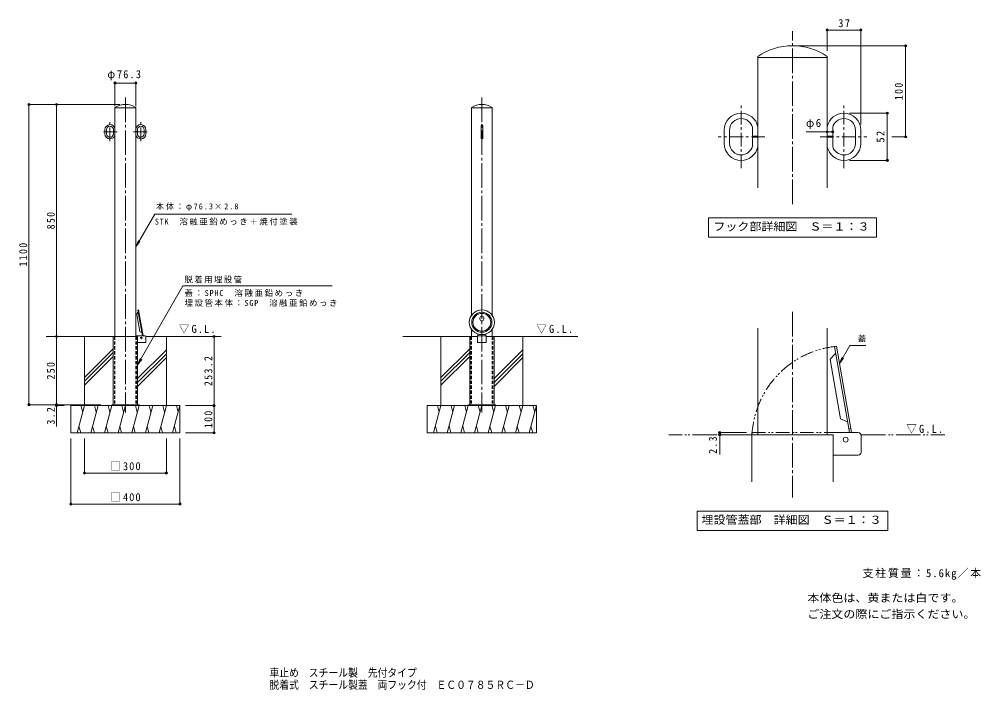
# Model space of a CAD drawing. Units: millimetres at full size, sheet at 1:10, with parts at other scales. Extents: x -1695 to 1828, y -1371 to 1086.
import ezdxf
from ezdxf.enums import TextEntityAlignment as Align

# ---------------------------------------------------------------- set-up
doc = ezdxf.new("R2010")
doc.units = ezdxf.units.MM
doc.header["$LTSCALE"] = 10
doc.header["$PDMODE"] = 32
doc.header["$PDSIZE"] = 8
for name, pattern in [('CHAIN1', [8, 5, -1, 1, -1]), ('CHAIN2', [12, 9, -1, 1, -1]), ('DASHED1', [1.8, 1.2, -0.6]), ('DOUBLE_CHAIN1', [8.8, 5, -1, 0.6, -0.6, 0.6, -1]), ('DOUBLE_CHAIN2', [12.8, 9, -1, 0.6, -0.6, 0.6, -1])]:
    doc.linetypes.add(name, pattern=pattern)
for name, color, linetype, lineweight in [('3-0', 7, 'CHAIN2', 9), ('3-1', 4, 'Continuous', 9), ('3-2', 3, 'Continuous', 9), ('3-4', 7, 'Continuous', 9), ('3-5', 7, 'Continuous', 9), ('3-6', 6, 'DOUBLE_CHAIN2', 5), ('3-A', 7, 'CHAIN1', 9), ('C-0', 7, 'CHAIN2', 9), ('C-1', 2, 'Continuous', 9), ('C-2', 3, 'Continuous', 9), ('C-4', 7, 'Continuous', 9), ('C-5', 7, 'Continuous', 9), ('C-6', 6, 'Continuous', 5), ('C-A', 7, 'CHAIN1', 9)]:
    doc.layers.add(name, color=color, linetype=linetype, lineweight=lineweight)
doc.layers.add('F-5_F-5ﾚｲﾔ', color=2, linetype='Continuous')
doc.styles.add('ＭＳ ゴシック', font='')
doc.styles.get('ＭＳ ゴシック').set_extended_font_data('MS Gothic')

msp = doc.modelspace()

# ---------------------------------------------------------------- linework, layer by layer
at = {"layer": '3-0'}
for p, q in [((1138.35, 407.91), (1138.35, 1041.31)), ((1138.35, 13.19), (1138.35, -666.48))]:
    msp.add_line(p, q, dxfattribs=at)
at = {"layer": '3-1'}
for p, q in [((1296.14, -138.99), (1275.99, -159.13)), ((1299.17, -112.04), (1291.62, -113.37)), ((1291.62, -113.37), (1347.22, -428.68)), ((1299.17, -112.04), (1355, -428.68)), ((1340.36, -389.77), (1314.54, -377.73)), ((1352.42, -414.05), (1344.87, -415.38))]:
    msp.add_line(p, q, dxfattribs=at)
at = {"layer": '3-1', "linetype": 'DOUBLE_CHAIN1'}
for p, q in [((989.8, -428.68), (1310.64, -428.68)), ((989.8, -428.68), (989.8, -436.34)), ((989.8, -436.34), (1286.9, -436.34))]:
    msp.add_line(p, q, dxfattribs=at)
at = {"layer": '3-1', "color": 2}
for p, q in [((989.8, -436.34), (989.8, -608.92)), ((989.8, -436.34), (1286.9, -436.34)), ((1265.52, -428.68), (1379.18, -428.68)), ((1286.9, -436.34), (1286.9, -608.92)), ((1389.85, -500.76), (1389.85, -438.68)), ((1379.27, -511.34), (1286.9, -511.34))]:
    msp.add_line(p, q, dxfattribs=at)
at = {"layer": '3-1'}
msp.add_lwpolyline([(1275.99, -159.13), (1276.27, -160.7), (1314.54, -377.73)], dxfattribs=at)
msp.add_circle((1333.18, -454.68), 9, dxfattribs=at)
at = {"layer": '3-1', "linetype": 'DOUBLE_CHAIN1'}
msp.add_arc((1333.18, -454.68), 343.82, 95.66313, 176.94379, dxfattribs=at)
at = {"layer": '3-1', "color": 2}
for centre, start, end in [((1379.1, -439.34), 0.47024, 89.52976), ((1379.18, -500.68), 270.47024, 359.52976)]:
    msp.add_arc(centre, 10.67, start, end, dxfattribs=at)
at = {"layer": '3-2'}
for p, q in [((1011.18, 468.36), (1011.18, 949.5)), ((1011.18, 945.03), (1265.52, 945.03)), ((1265.52, 468.36), (1265.52, 949.5)), ((887.85, 630.64), (887.85, 679.42)), ((907.85, 630.64), (907.85, 679.42)), ((991.18, 656.69), (991.18, 689.5)), ((1285.52, 656.69), (1285.52, 689.5)), ((1368.85, 630.64), (1368.85, 679.42)), ((1388.85, 630.64), (1388.85, 679.42)), ((1011.18, 656.69), (991.18, 656.69)), ((991.18, 653.36), (991.18, 620.55)), ((1011.18, 653.36), (991.18, 653.36)), ((1265.52, 656.69), (1285.52, 656.69)), ((1265.52, 653.36), (1285.52, 653.36)), ((1285.52, 653.36), (1285.52, 620.55)), ((950.13, 588.36), (950.13, 588.39)), ((1326.57, 588.36), (1326.57, 588.39)), ((1011.18, -46.65), (1011.18, -436.34)), ((1265.52, -46.65), (1265.52, -436.34))]:
    msp.add_line(p, q, dxfattribs=at)
for centre, radius, start, end in [((1138.35, 760.89), 227.47, 56.01092, 123.98908), ((950.13, 679.42), 62.28, 90, 180), ((950.13, 679.42), 62.28, 11.35969, 90), ((1326.57, 679.42), 62.28, 90, 168.64031), ((1326.57, 679.42), 62.28, 0, 90), ((950.13, 679.42), 42.28, 90, 180), ((950.13, 679.42), 42.28, 13.79803, 90), ((1326.57, 679.42), 42.28, 90, 166.20197), ((1326.57, 679.42), 42.28, 0, 90), ((950.13, 630.64), 62.28, 180, 270), ((950.13, 630.64), 42.28, 180, 270), ((950.13, 630.64), 42.28, 270, 346.20197), ((950.13, 630.64), 62.28, 270, 348.64031), ((1326.57, 630.64), 62.28, 191.35969, 270), ((1326.57, 630.64), 42.28, 193.79803, 270), ((1326.57, 630.64), 42.28, 270, 0), ((1326.57, 630.64), 62.28, 270, 0)]:
    msp.add_arc(centre, radius, start, end, dxfattribs=at)
at = {"layer": '3-4'}
for p, q in [((1265.52, 1049.16), (1265.52, 969.5)), ((1388.85, 1046.16), (1265.52, 1046.16)), ((1388.85, 1049.16), (1388.85, 699.42)), ((1555.89, 988.36), (1158.35, 988.36)), ((1552.89, 988.36), (1552.89, 655.03)), ((1488.65, 741.69), (1346.57, 741.69)), ((1485.65, 568.36), (1485.65, 741.69)), ((1265.52, 673.02), (1188.81, 673.02)), ((1285.52, 673.02), (1265.52, 673.02)), ((1555.89, 655.03), (1502.89, 655.03)), ((1488.65, 568.36), (1346.57, 568.36)), ((868.55, -428.68), (969.8, -428.68)), ((868.55, -436.34), (969.85, -436.34)), ((871.55, -428.68), (871.55, -508.41))]:
    msp.add_line(p, q, dxfattribs=at)
for p in [(1265.52, 1046.16), (1388.85, 1046.16), (1552.89, 988.36), (1485.65, 741.69), (1265.52, 673.02), (1285.52, 673.02), (1552.89, 655.03), (1485.65, 568.36), (871.55, -428.68), (871.55, -436.34)]:
    msp.add_point(p, dxfattribs=at)
at = {"layer": '3-5'}
for p, q in [((830.35, 357.55), (1446.35, 357.55)), ((830.35, 357.55), (830.35, 287.55)), ((1446.35, 357.55), (1446.35, 287.55)), ((830.35, 287.55), (1446.35, 287.55)), ((1310.38, -175.62), (1348.78, -109.1)), ((1348.78, -109.1), (1407.15, -109.1)), ((1310.38, -175.62), (1319.95, -152.52)), ((1310.38, -175.62), (1325.6, -155.78)), ((788.78, -716.84), (788.78, -786.84)), ((788.78, -716.84), (1487.92, -716.84)), ((1487.92, -716.84), (1487.92, -786.84)), ((788.78, -786.84), (1487.92, -786.84))]:
    msp.add_line(p, q, dxfattribs=at)
at = {"layer": '3-6'}
for p, q in [((989.8, -436.34), (685.11, -436.34)), ((1389.59, -436.34), (1696.87, -436.34))]:
    msp.add_line(p, q, dxfattribs=at)
at = {"layer": '3-A'}
for p, q in [((950.13, 539.96), (950.13, 770.1)), ((1326.57, 539.96), (1326.57, 770.1)), ((1037.42, 655.03), (866.38, 655.03)), ((1239.28, 655.03), (1410.33, 655.03))]:
    msp.add_line(p, q, dxfattribs=at)
at = {"layer": 'C-0'}
for p, q in [((-1306.34, 798.48), (-1306.34, -354.72)), ((0, 798.48), (0, -354.72))]:
    msp.add_line(p, q, dxfattribs=at)
at = {"layer": 'C-1', "color": 4}
for p, q in [((-1259.01, 12.68), (-1265.05, 6.64)), ((-1258.1, 20.77), (-1260.36, 20.37)), ((-1260.36, 20.37), (-1243.72, -74.02)), ((-1258.1, 20.77), (-1241.38, -74.02)), ((-7, -12.73), (-7, -8.73)), ((7, -8.73), (7, -12.73)), ((-1245.74, -62.55), (-1253.49, -58.94)), ((-1242.12, -69.84), (-1244.39, -70.24)), ((-15, -67.29), (-15, -74.02)), ((15, -67.29), (15, -74.02))]:
    msp.add_line(p, q, dxfattribs=at)
at = {"layer": 'C-1'}
for p, q in [((-1350.91, -76.52), (-1261.78, -76.52)), ((-1350.91, -76.52), (-1350.91, -326.52)), ((-1268.19, -74.02), (-1234.09, -74.02)), ((-1261.78, -76.52), (-1261.78, -326.52)), ((-1234.07, -99.02), (-1261.78, -99.02)), ((-1230.89, -95.85), (-1230.89, -77.22)), ((-44.56, -76.52), (-44.56, -326.52)), ((-44.56, -76.52), (-16.3, -76.52)), ((-16.3, -74.02), (-16.3, -99.02)), ((16.3, -99.02), (-16.3, -99.02)), ((16.3, -76.52), (44.56, -76.52)), ((44.56, -76.52), (44.56, -326.52)), ((-1318.34, -326.52), (-1318.34, -329.72)), ((-1294.34, -326.52), (-1294.34, -329.72)), ((-1256.34, -326.52), (-1256.34, -329.72)), ((-12, -326.52), (-12, -329.72)), ((12, -326.52), (12, -329.72)), ((50, -326.52), (50, -329.72))]:
    msp.add_line(p, q, dxfattribs=at)
at = {"layer": 'C-1', "linetype": 'DASHED1'}
for p, q in [((-1346.89, -76.52), (-1346.89, -326.52)), ((-1265.79, -76.52), (-1265.79, -326.52)), ((-40.55, -76.52), (-40.55, -326.52)), ((40.55, -76.52), (40.55, -326.52))]:
    msp.add_line(p, q, dxfattribs=at)
at = {"layer": 'C-1', "color": 4}
msp.add_lwpolyline([(-1265.05, 6.64), (-1264.97, 6.17), (-1253.49, -58.94)], dxfattribs=at)
at = {"layer": 'C-1'}
for points in [[(-16.3, -74.02), (16.3, -74.02), (16.3, -99.02)], [(-1256.34, -326.52), (-1356.34, -326.52), (-1356.34, -329.72)], [(50, -326.52), (-50, -326.52), (-50, -329.72)]]:
    msp.add_lwpolyline(points, dxfattribs=at)
at = {"layer": 'C-1', "color": 4}
msp.add_circle((-1247.89, -82.02), 2.7, dxfattribs=at)
for centre, start, end in [((0, -8.73), 90, 180), ((0, -12.73), 180, 270), ((0, -8.73), 0, 90), ((0, -12.73), 270, 0)]:
    msp.add_arc(centre, 7, start, end, dxfattribs=at)
at = {"layer": 'C-1'}
for centre, start, end in [((-1234.09, -77.22), 0, 90), ((-1234.09, -95.82), 270.47024, 359.52976)]:
    msp.add_arc(centre, 3.2, start, end, dxfattribs=at)
at = {"layer": 'C-1', "color": 4}
for major_axis in [(46, 0), (37, 0), (32.82, 0)]:
    msp.add_ellipse((0, -24.5), major_axis=major_axis, ratio=0.984, dxfattribs=at)
at = {"layer": 'C-2'}
for p, q in [((-1344.49, 761.82), (-1344.49, -76.52)), ((-1268.19, 760.48), (-1344.49, 760.48)), ((-1268.19, 761.82), (-1268.19, -76.52)), ((-38.15, 0.79), (-38.15, 761.82)), ((-38.15, 760.48), (38.15, 760.48)), ((38.15, 0.79), (38.15, 761.82)), ((-1381.49, 666.16), (-1381.49, 680.79)), ((-1375.49, 666.16), (-1375.49, 680.79)), ((-1350.49, 673.98), (-1350.49, 683.82)), ((-1344.49, 673.98), (-1350.49, 673.98)), ((-1350.49, 672.98), (-1350.49, 663.13)), ((-1344.49, 672.98), (-1350.49, 672.98)), ((-1268.19, 673.98), (-1262.19, 673.98)), ((-1268.19, 672.98), (-1262.19, 672.98)), ((-1262.19, 673.98), (-1262.19, 683.82)), ((-1262.19, 672.98), (-1262.19, 663.13)), ((-1237.19, 666.16), (-1237.19, 680.79)), ((-1231.19, 666.16), (-1231.19, 680.79)), ((-2.84, 650.48), (-2.84, 696.48)), ((3.16, 650.48), (3.16, 696.48)), ((-1362.81, 653.48), (-1362.81, 653.49)), ((-1249.88, 653.48), (-1249.88, 653.49)), ((-38.15, -76.52), (-38.15, -49.79)), ((38.15, -76.52), (38.15, -49.79))]:
    msp.add_line(p, q, dxfattribs=at)
at = {"layer": 'C-2', "linetype": 'DASHED1'}
for p, q in [((-1344.49, -76.52), (-1344.49, -326.52)), ((-1268.19, -76.52), (-1268.19, -326.52)), ((-38.15, -76.52), (-38.15, -326.52)), ((38.15, -76.52), (38.15, -326.52))]:
    msp.add_line(p, q, dxfattribs=at)
at = {"layer": 'C-2'}
for centre, radius, start, end in [((-1306.34, 705.23), 68.24, 56.01092, 123.98908), ((0, 705.23), 68.24, 56.01092, 123.98908), ((-1362.81, 680.79), 18.68, 90, 180), ((-1362.81, 680.79), 12.68, 90, 180), ((-1362.81, 680.79), 18.68, 11.35969, 90), ((-1362.81, 680.79), 12.68, 13.79803, 90), ((-1249.88, 680.79), 18.68, 90, 168.64031), ((-1249.88, 680.79), 12.68, 90, 166.20197), ((-1249.88, 680.79), 18.68, 0, 90), ((-1249.88, 680.79), 12.68, 0, 90), ((0.16, 696.48), 3, 90, 180), ((0.16, 696.48), 3, 0, 90), ((-1362.81, 666.16), 18.68, 180, 270), ((-1362.81, 666.16), 12.68, 180, 270), ((-1362.81, 666.16), 12.68, 270, 346.20197), ((-1362.81, 666.16), 18.68, 270, 348.64031), ((-1249.88, 666.16), 18.68, 191.35969, 270), ((-1249.88, 666.16), 12.68, 193.79803, 270), ((-1249.88, 666.16), 12.68, 270, 0), ((-1249.88, 666.16), 18.68, 270, 0), ((0.16, 650.48), 3, 180, 270), ((0.16, 650.48), 3, 270, 0)]:
    msp.add_arc(centre, radius, start, end, dxfattribs=at)
at = {"layer": 'C-4'}
for p, q in [((-1344.49, 854.74), (-1344.49, 767.22)), ((-1344.49, 851.74), (-1268.19, 851.74)), ((-1268.19, 854.74), (-1268.19, 767.22)), ((-1662.96, 773.48), (-1326.34, 773.48)), ((-1659.96, 773.48), (-1659.96, -326.52)), ((-1558.77, 773.48), (-1558.77, -76.52)), ((-1558.77, -76.52), (-1558.77, -406.62)), ((-981.42, -76.52), (-981.42, -329.72)), ((-1662.96, -326.52), (-1396.34, -326.52)), ((-1561.77, -329.72), (-1530.88, -329.72)), ((-978.42, -329.72), (-1086.34, -329.72)), ((-981.42, -329.72), (-981.42, -429.72)), ((-1506.34, -693.62), (-1506.34, -449.72)), ((-1456.34, -580.03), (-1456.34, -449.72)), ((-1156.34, -580.03), (-1156.34, -449.72)), ((-1106.34, -693.62), (-1106.34, -449.72)), ((-978.42, -429.72), (-1086.34, -429.72)), ((-1456.34, -577.03), (-1156.34, -577.03)), ((-1506.34, -690.62), (-1106.34, -690.62))]:
    msp.add_line(p, q, dxfattribs=at)
for p in [(-1344.49, 851.74), (-1268.19, 851.74), (-1659.96, 773.48), (-1558.77, 773.48), (-1558.77, -76.52), (-981.42, -76.52), (-1659.96, -326.52), (-1558.77, -326.52), (-1558.77, -329.72), (-981.42, -329.72), (-981.42, -429.72), (-1456.34, -577.03), (-1156.34, -577.03), (-1506.34, -690.62), (-1106.34, -690.62)]:
    msp.add_point(p, dxfattribs=at)
at = {"layer": 'C-5'}
for p, q in [((-1198.67, 371.88), (-696.17, 371.88)), ((-1268.13, 251.57), (-1252.91, 271.4)), ((-1261.78, -180.67), (-1095.48, 108.95)), ((-548.7, 108.95), (-1095.48, 108.95)), ((-1261.78, -180.67), (-1252.27, -157.55)), ((-1261.78, -180.67), (-1246.61, -160.8))]:
    msp.add_line(p, q, dxfattribs=at)
msp.add_lwpolyline([(-1198.67, 371.88), (-1268.13, 251.57), (-1258.56, 274.67)], dxfattribs=at)
at = {"layer": 'C-6'}
for p, q in [((-1350.91, -76.52), (-1596.17, -76.52)), ((-1456.34, -329.72), (-1456.34, -76.52)), ((-1230.97, -76.52), (-955.32, -76.52)), ((-1156.34, -329.72), (-1156.34, -76.52)), ((-44.56, -76.52), (-289.83, -76.52)), ((-150, -329.72), (-150, -76.52)), ((44.56, -76.52), (351.02, -76.52)), ((150, -329.72), (150, -76.52)), ((-1350.91, -121.28), (-1456.34, -226.72)), ((-1350.91, -135.42), (-1456.34, -240.86)), ((-1156.34, -125.6), (-1261.78, -231.03)), ((-1156.34, -139.74), (-1261.78, -245.17)), ((-44.56, -121.28), (-150, -226.72)), ((-44.56, -135.42), (-150, -240.86)), ((150, -125.6), (44.56, -231.03)), ((150, -139.74), (44.56, -245.17)), ((-1350.91, -149.56), (-1456.34, -255)), ((-1156.34, -153.88), (-1261.78, -259.32)), ((-44.56, -149.56), (-150, -255)), ((150, -153.88), (44.56, -259.32)), ((-1506.34, -329.72), (-1106.34, -329.72)), ((-1506.34, -429.72), (-1506.34, -329.72)), ((-1456.34, -329.72), (-1483.14, -429.72)), ((-1469.39, -329.72), (-1462.87, -354.07)), ((-1406.34, -329.72), (-1433.14, -429.72)), ((-1419.39, -329.72), (-1412.87, -354.07)), ((-1356.34, -329.72), (-1383.14, -429.72)), ((-1369.39, -329.72), (-1362.87, -354.07)), ((-1306.34, -329.72), (-1333.14, -429.72)), ((-1319.39, -329.72), (-1312.87, -354.07)), ((-1256.34, -329.72), (-1283.14, -429.72)), ((-1269.39, -329.72), (-1262.87, -354.07)), ((-1206.34, -329.72), (-1233.14, -429.72)), ((-1219.39, -329.72), (-1212.87, -354.07)), ((-1156.34, -329.72), (-1183.14, -429.72)), ((-1169.39, -329.72), (-1162.87, -354.07)), ((-1106.34, -329.72), (-1133.14, -429.72)), ((-1119.39, -329.72), (-1112.87, -354.07)), ((-1106.34, -429.72), (-1106.34, -329.72)), ((-200, -329.72), (200, -329.72)), ((-200, -429.72), (-200, -329.72)), ((-150, -329.72), (-176.79, -429.72)), ((-163.05, -329.72), (-156.52, -354.07)), ((-100, -329.72), (-126.79, -429.72)), ((-113.05, -329.72), (-106.52, -354.07)), ((-50, -329.72), (-76.79, -429.72)), ((-63.05, -329.72), (-56.52, -354.07)), ((0, -329.72), (-26.79, -429.72)), ((-13.05, -329.72), (-6.52, -354.07)), ((50, -329.72), (23.21, -429.72)), ((36.95, -329.72), (43.48, -354.07)), ((100, -329.72), (73.21, -429.72)), ((86.95, -329.72), (93.48, -354.07)), ((150, -329.72), (123.21, -429.72)), ((136.95, -329.72), (143.48, -354.07)), ((200, -329.72), (173.21, -429.72)), ((186.95, -329.72), (193.48, -354.07)), ((200, -429.72), (200, -329.72)), ((-1470.09, -429.72), (-1476.61, -405.37)), ((-1420.09, -429.72), (-1426.61, -405.37)), ((-1370.09, -429.72), (-1376.61, -405.37)), ((-1320.09, -429.72), (-1326.61, -405.37)), ((-1270.09, -429.72), (-1276.61, -405.37)), ((-1220.09, -429.72), (-1226.61, -405.37)), ((-1170.09, -429.72), (-1176.61, -405.37)), ((-1120.09, -429.72), (-1126.61, -405.37)), ((-163.75, -429.72), (-170.27, -405.37)), ((-113.75, -429.72), (-120.27, -405.37)), ((-63.75, -429.72), (-70.27, -405.37)), ((-13.75, -429.72), (-20.27, -405.37)), ((36.25, -429.72), (29.73, -405.37)), ((86.25, -429.72), (79.73, -405.37)), ((136.25, -429.72), (129.73, -405.37)), ((186.25, -429.72), (179.73, -405.37)), ((-1506.34, -429.72), (-1106.34, -429.72)), ((-200, -429.72), (200, -429.72))]:
    msp.add_line(p, q, dxfattribs=at)
at = {"layer": 'C-A'}
for p, q in [((-1362.81, 638.96), (-1362.81, 708)), ((-1249.88, 638.96), (-1249.88, 708)), ((-1336.62, 673.48), (-1387.94, 673.48)), ((-1276.06, 673.48), (-1224.75, 673.48))]:
    msp.add_line(p, q, dxfattribs=at)

# ---------------------------------------------------------------- texts
at = {"layer": '3-4', "color": 2, "char_height": 29.33, "attachment_point": 7, "style": 'ＭＳ ゴシック'}
for s, insert in [('\\T1.27;\\W0.95;37', (1305.93, 1056.16)), ('\\T1.17;φ6', (1187.8, 683.02))]:
    msp.add_mtext(s, dxfattribs=dict(at, insert=insert))
at = {"layer": '3-4', "color": 2, "char_height": 29.33, "attachment_point": 7, "rotation": 90, "style": 'ＭＳ ゴシック'}
for s, insert in [('\\T1.27;\\W0.9;100', (1542.89, 789.19)), ('\\T1.27;\\W0.95;52', (1475.65, 633.78)), ('\\T1.27;\\W0.9;2.3', (861.55, -506.45))]:
    msp.add_mtext(s, dxfattribs=dict(at, insert=insert))
at = {"layer": '3-5', "color": 2, "style": 'ＭＳ ゴシック', "width": 1.1}
for s, p in [('フック部詳細図\u3000Ｓ＝１：３', (848.35, 302.55)), ('埋設管蓋部\u3000詳細図\u3000Ｓ＝１：３', (804.74, -771.84))]:
    msp.add_text(s, height=29.33, dxfattribs=at).set_placement(p, align=Align.BOTTOM_LEFT)
at = {"layer": '3-5', "style": 'ＭＳ ゴシック'}
msp.add_text('蓋', height=21.99, dxfattribs=at).set_placement((1377.15, -102.43), align=Align.BOTTOM_LEFT)
at = {"layer": '3-5', "color": 2, "insert": (1555.5, -432.26), "char_height": 29.33, "attachment_point": 7, "style": 'ＭＳ ゴシック'}
msp.add_mtext('\\T1.22;\\W0.95;▽G.L.', dxfattribs=at)
at = {"layer": 'C-4', "color": 2, "char_height": 29.33, "attachment_point": 7, "style": 'ＭＳ ゴシック'}
for s, insert in [('\\T1.22;\\W0.95;φ76.3', (-1372.59, 861.74)), ('\\T1.21;\\W0.95;□300', (-1361.34, -567.03)), ('\\T1.21;\\W0.95;□400', (-1361.34, -680.62))]:
    msp.add_mtext(s, dxfattribs=dict(at, insert=insert))
at = {"layer": 'C-4', "color": 2, "char_height": 29.33, "attachment_point": 7, "rotation": 90, "style": 'ＭＳ ゴシック'}
for s, insert in [('\\T1.27;\\W0.9;850', (-1564.77, 315.98)), ('\\T1.28;\\W0.9;1100', (-1665.96, 179.73)), ('\\T1.27;\\W0.9;250', (-1564.77, -234.02)), ('\\T1.28;\\W0.9;253.2', (-987.42, -258.12)), ('\\T1.27;\\W0.9;3.2', (-1564.77, -399.18)), ('\\T1.27;\\W0.9;100', (-987.42, -412.22))]:
    msp.add_mtext(s, dxfattribs=dict(at, insert=insert))
at = {"layer": 'C-5', "color": 2, "style": 'ＭＳ ゴシック', "width": 1.1}
for s, p in [('本体色は、黄または白です。', (1192.64, -1057.84)), ('ご注文の際にご指示ください。', (1192.64, -1117.31))]:
    msp.add_text(s, height=29.33, dxfattribs=at).set_placement(p, align=Align.BOTTOM_LEFT)
at = {"layer": 'C-5', "char_height": 21.99, "attachment_point": 7, "style": 'ＭＳ ゴシック'}
for s, insert in [('\\T1.25;\\W0.95;本体：φ76.3×2.8', (-1194.19, 383.1)), ('\\T1.19;STK\u3000溶融亜鉛めっき＋焼付塗装', (-1198.67, 330.58)), ('\\T1.17;脱着用埋設管', (-1089.77, 118.35)), ('\\T1.2;蓋：SPHC\u3000溶融亜鉛めっき', (-1089.77, 69.05)), ('\\T1.19;埋設管本体：SGP\u3000溶融亜鉛めっき', (-1089.77, 32.73))]:
    msp.add_mtext(s, dxfattribs=dict(at, insert=insert))
at = {"layer": 'C-5', "color": 2, "char_height": 29.33, "attachment_point": 7, "style": 'ＭＳ ゴシック'}
for s, insert in [('\\T1.22;\\W0.95;▽G.L.', (-1110.47, -66.15)), ('\\T1.22;\\W0.95;▽G.L.', (199.63, -66.15)), ('\\T1.16;支柱質量：5.6kg／本', (1395.14, -967.84))]:
    msp.add_mtext(s, dxfattribs=dict(at, insert=insert))
at = {"layer": 'F-5_F-5ﾚｲﾔ', "style": 'ＭＳ ゴシック', "width": 0.9}
for s, p in [('車止め\u3000スチール製\u3000先付タイプ', (-778.5, -1332)), ('脱着式\u3000スチール製蓋\u3000両フック付\u3000ＥＣ０７８５ＲＣ－Ｄ', (-778.5, -1376.28))]:
    msp.add_text(s, height=29.33, dxfattribs=at).set_placement(p, align=Align.BOTTOM_LEFT)

doc.saveas('drawing.dxf')
